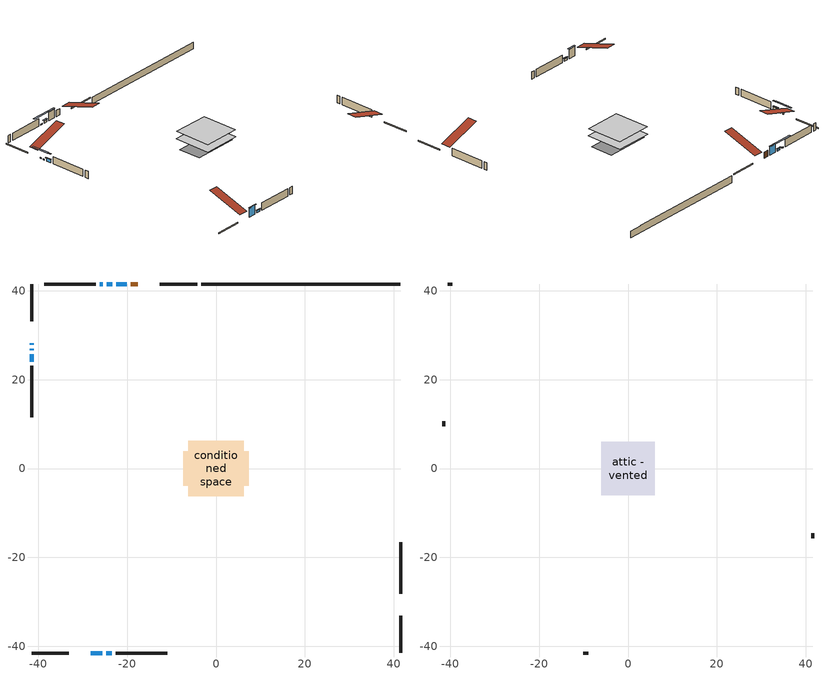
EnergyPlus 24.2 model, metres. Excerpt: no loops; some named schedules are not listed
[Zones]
conditioned space
 floor adiabatic (AdiabaticFloorConstruction): -6.22,-6.22 -6.22,6.22 6.22,6.22 6.22,-6.22 z0.77
 floor foundation (Slab1 construction): -7.32,-3.89 -7.32,3.89 7.32,3.89 7.32,-3.89 z-1.52
 floor foundation (Slab2 construction): -2.58,-2.58 -2.58,2.58 2.58,2.58 2.58,-2.58 z0
 wall outside (RimJoist1 construction): -4.22,41.51 -12.62,41.51 / -41.51,-41.51 -33.11,-41.51 / -41.51,41.51 -41.51,33.11 / 41.51,-41.51 41.51,-33.11 z0.77:1.07
 wall outside (AdiabaticWallConstruction 1): -17.58,41.51 -19.14,41.51 z0.77:2.8
 wall outside (AdiabaticWallConstruction): -20.06,41.51 -22.46,41.51 z0.77:3.64; -41.51,28.15 -41.51,27.86 / -41.51,26.94 -41.51,26.64 / -25.53,41.51 -26.12,41.51 z0.77:1.12; -23.39,41.51 -24.61,41.51 / -24.65,-41.51 -23.43,-41.51 z0.77:1.49; -28.15,-41.51 -25.58,-41.51 z0.77:3.84; -41.51,25.72 -41.51,24 z0.77:1.8
 wall outside (Wall1 construction): -27.04,41.51 -38.6,41.51 / -22.51,-41.51 -10.94,-41.51 / -41.51,23.07 -41.51,11.51 / 41.51,-28.15 41.51,-16.59 z0.77:3.21
 wall foundation (FoundationWall1 construction): -3.29,41.51,-1.52 -3.29,41.51,0.77 37.03,41.51,0.77 37.03,41.51,0.68 41.51,41.51,0.68 41.51,41.51,-1.52
 window (WindowConstruction): -20.07,41.51 -22.46,41.51 z0.77:3.64
 window (WindowConstruction 6): -41.51,28.15 -41.51,27.86 z0.77:1.11
 window (WindowConstruction 7): -41.51,26.93 -41.51,26.64 z0.77:1.11
 window (WindowConstruction 1): -23.39,41.51 -24.61,41.51 z0.77:1.49
 window (WindowConstruction 2): -28.15,-41.51 -25.58,-41.51 z0.77:3.84
 window (WindowConstruction 3): -24.65,-41.51 -23.43,-41.51 z0.77:1.49
 window (WindowConstruction 4): -41.51,25.71 -41.51,24 z0.77:1.79
 window (WindowConstruction 5): -25.54,41.51 -26.11,41.51 z0.77:1.11
 door (Door): -17.59,41.51 -19.14,41.51 z0.77:2.8
 ceiling adiabatic (AdiabaticFloorConstruction): 6.22,-6.22 6.22,6.22 -6.22,6.22 -6.22,-6.22 z0.77
attic - vented
 floor to conditioned space (Floor1 construction Reversed): -6.05,-6.05 -6.05,6.05 6.05,6.05 6.05,-6.05 z3.21
 wall outside (Wall2 construction): -39.53,41.51 -40.58,41.51 / -10.02,-41.51 -8.96,-41.51 / -41.51,10.58 -41.51,9.53 / 41.51,-15.66 41.51,-14.61 z0.77:3.21
 roof outside (Roof1 construction): -16.66,41.51,3.21 -16.66,29.74,7.13 -13.55,29.74,7.13 -13.55,41.51,3.21; -29.08,-41.51,3.21 -29.08,-29.74,7.13 -32.18,-29.74,7.13 -32.18,-41.51,3.21; -41.51,29.08,3.21 -29.74,29.08,7.13 -29.74,32.18,7.13 -41.51,32.18,3.21; 41.51,-29.08,3.21 29.74,-29.08,7.13 29.74,-32.18,7.13 41.51,-32.18,3.21
shading: -22.67,41.51 -19.86,41.51 -19.86,41.92 -22.67,41.92 z3.84; -41.51,25.13 -41.51,30.88 -41.92,30.88 -41.92,25.13 z3.85; -41.51,23.91 -41.51,29.66 -41.92,29.66 -41.92,23.91 z3.85; -24.81,41.51 -23.19,41.51 -23.19,41.92 -24.81,41.92 z1.69; -25.38,-41.51 -28.35,-41.51 -28.35,-41.92 -25.38,-41.92 z4.04; -23.23,-41.51 -24.85,-41.51 -24.85,-41.92 -23.23,-41.92 z1.69; -41.51,23.8 -41.51,25.92 -41.92,25.92 -41.92,23.8 z2; -28.84,41.51 -22.81,41.51 -22.81,41.92 -28.84,41.92 z3.85
[Building]
Building 1: Terrain=Suburbs
[Site:Location]
Winnipeg Intl AP_MB: Latitude {deg}=49.91; Longitude {deg}=-97.24; Time Zone {hr}=-6; Elevation {m}=239; Keep Site Location Information=Yes
[Site:GroundTemperature:Shallow]
-2.46526, -5.11642, -5.32873, -4.07063, 0.979979, 6.00706, 10.3653, 13.1261, 13.3606, 11.1152, 6.8681, 1.99523
[Site:WaterMainsTemperature]
Calculation Method=Schedule; Temperature Schedule=mains temperature schedule
[Material] Roughness=Rough; Thermal Absorptance=0.9
Name | Thickness {m} | Conductivity {W/m-K} | Density {kg/m3} | Specific Heat {J/kg-K} | Solar Absorptance | Visible Absorptance
asphalt or fiberglass shingles | 0.00635 | 0.162714 | 1121.4 | 1465.45 | 0.84 | 0.84
ceiling loosefill ins | 0.169333 | 0.0480833 | 16.02 | 1046.75 | 0.7 | 0.7
ceiling stud and cavity | 0.1397 | 0.0888434 | 65.682 | 1177.47 | 0.7 | 0.7
concrete 4.0 in. | 0.1016 | 1.803125 | 2242.8 | 837.4 | 0.7 | 0.7
concrete 8.0 in. | 0.2032 | 1.803125 | 2242.8 | 837.4 | 0.7 | 0.7
door material | 0.04445 | 0.053851 | 512.64 | 1214.23 | 0.7 | 0.7
exterior vertical ins | 0.0125472 | 0.029427 | 32.04 | 1214.23 | 0.7 | 0.7
floor covering | 0.0127 | 0.0433444 | 54.468 | 1339.84 | 0.6 | 0.6
floor rigid ins; wall rigid ins 1 | 0.512978 | 0.029427 | 32.04 | 1214.23 | 0.7 | 0.7
floor stud and cavity | 0.1397 | 1.75129 | 37.0049 | 1207.88 | 0.7 | 0.7
furniture material conditioned space 1 | 0.1524 | 0.115458 | 640.8 | 1214.23 | 0.6 | 0.6
gypsum board | 0.0127 | 0.160291 | 801 | 837.4 | 0.6 | 0.6
gypsum board 1 | 0.0127 | 0.160291 | 801 | 837.4 | 0.7 | 0.7
osb sheathing 0.5 in. | 0.0127 | 0.115458 | 512.64 | 1214.23 | 0.7 | 0.7
osb sheathing 0.75 in. | 0.01905 | 0.115458 | 512.64 | 1214.23 | 0.7 | 0.7
osb sheathing 2.0 in. | 0.0508 | 0.115458 | 512.64 | 1214.23 | 0.7 | 0.7
rim joist stud and cavity | 0.0508 | 0.0290657 | 125.044 | 1163.47 | 0.6 | 0.6
wall rigid ins | 0.051816 | 0.029427 | 32.04 | 1214.23 | 0.7 | 0.7
wall stud and cavity | 0.1397 | 0.211572 | 139.0536 | 1170.24 | 0.7 | 0.7
wall stud and cavity 1 | 0.0889 | 6.1454 | 50.32683 | 1063.81 | 0.6 | 0.6
wall stud and cavity 2 | 0.0889 | 0.380278 | 52.3479 | 1209.89 | 0.7 | 0.7
wall stud and cavity 3 | 0.0889 | 0.391764 | 83.0341 | 1211.67 | 0.7 | 0.7
wood siding | 0.0254 | 0.102417 | 544.68 | 1172.36 | 0.4 | 0.4
wood siding 1 | 0.00254 | 0.102417 | 544.68 | 1172.36 | 0.4 | 0.4
wood siding 2; wood siding 3; wood siding 4 | 0.0254 | 0.102417 | 544.68 | 1172.36 | 0.7 | 0.7
[WindowMaterial:SimpleGlazingSystem]
Name | U-Factor {W/m2-K} | Solar Heat Gain Coefficient
WindowMaterial | 2.08439 | 0.64
WindowMaterial 1 | 2.5903 | 0.55
WindowMaterial 2 | 2.07588 | 0.64
WindowMaterial 3 | 3.281884 | 0.64
WindowMaterial 4 | 3.24952 | 0.43
WindowMaterial 5 | 3.07123 | 0.43
[Construction]
AdiabaticFloorConstruction: floor stud and cavity, floor rigid ins, osb sheathing 0.75 in., floor covering
AdiabaticWallConstruction: wood siding 3, wall rigid ins 1, wall stud and cavity 2, gypsum board
AdiabaticWallConstruction 1: wood siding 4, wall rigid ins 1, wall stud and cavity 2, gypsum board
Door: door material
Floor1 construction Reversed: gypsum board, ceiling stud and cavity, ceiling loosefill ins
FoundationWall1 construction: concrete 8.0 in., gypsum board 1
furniture construction conditioned space 1: furniture material conditioned space 1
PartitionWallConstruction: gypsum board, wall stud and cavity 3, gypsum board
RimJoist1 construction: wood siding 2, osb sheathing 2.0 in., rim joist stud and cavity
Roof1 construction: asphalt or fiberglass shingles
Slab1 construction; Slab2 construction: concrete 4.0 in.
Wall1 construction: wood siding, wall rigid ins, osb sheathing 0.5 in., wall stud and cavity, gypsum board
Wall2 construction: wood siding 1, wall stud and cavity 1
WindowConstruction: WindowMaterial
WindowConstruction 1; WindowConstruction 3: WindowMaterial 1
WindowConstruction 2: WindowMaterial 2
WindowConstruction 4: WindowMaterial 3
WindowConstruction 5; WindowConstruction 6: WindowMaterial 4
WindowConstruction 7: WindowMaterial 5
[Zone] Multiplier=1; Part of Total Floor Area=Yes
Name | Volume {m3}
attic - vented | 93.1973
conditioned space | 671.6
[Space]
Name | Zone | Volume {m3}
attic - vented 1 | attic - vented | 93.1973
conditioned space 1 | conditioned space | 671.6
[ZoneInfiltration:EffectiveLeakageArea]
infil attic - vented 1: Zone or Space=attic - vented 1; Schedule=Always On Discrete; Effective Air Leakage Area {cm2}=4874.33; Stack Coefficient=0.000442574; Wind Coefficient=1.42139e-05
[ZoneMixing]
whole house fan mix: Zone or Space=attic - vented; Schedule=Always On Continuous; Design Flow Rate Calculation Method=Flow/Zone; Design Flow Rate {m3/s}=0; Source Zone or Space=conditioned space
[SurfaceProperty:ExposedFoundationPerimeter] Exposed Perimeter Calculation Method=TotalExposedPerimeter
Name | Total Exposed Perimeter {m}
Slab1 | 44.806
Slab2 | 14.63
[InternalMass] Zone or ZoneList=conditioned space; Space or SpaceList=conditioned space 1
Name | Construction | Surface Area {m2}
furniture mass conditioned space 1 | furniture construction conditioned space 1 | 118.064
partition wall mass | PartitionWallConstruction | 295.159
[Lights]
interior lighting: Zone or ZoneList or Space or SpaceList=conditioned space 1; Schedule=interior lighting schedule; Design Level Calculation Method=LightingLevel; Lighting Level {W}=343.2; Return Air Fraction=0; Fraction Radiant=0.6; Fraction Visible=0.2; Fraction Replaceable=1
[People]
occupants: Zone or ZoneList or Space or SpaceList=conditioned space 1; Number of People Schedule=occupants schedule; Number of People Calculation Method=People; Number of People=3; Fraction Radiant=0.314171; Sensible Heat Fraction=0.56303; Activity Level Schedule=occupants activity schedule; Carbon Dioxide Generation Rate {m3/s-W}=0; Enable ASHRAE 55 Comfort Warnings=No; Mean Radiant Temperature Calculation Type=EnclosureAveraged
[ElectricEquipment] Zone or ZoneList or Space or SpaceList=conditioned space 1; Design Level Calculation Method=EquipmentLevel
Name | Schedule | Design Level {W} | Fraction Latent | Fraction Radiant | Fraction Lost
clothes dryer | clothes dryer schedule | 140.772 | 0.015 | 0.081 | 0.85
clothes washer | clothes washer schedule | 32.1985 | 0.03 | 0.162 | 0.7
cooking range | cooking range schedule | 215.147 | 0.08 | 0.432 | 0.2
dishwasher | dishwasher schedule | 66.8632 | 0.3 | 0.18 | 0.4
fridge | fridge schedule | 72.9452 | 0 | 0.6 | 0
mech vent house fan | mech vent house fan schedule | 14.2 | 0 | 0 | 1
mech vent house fan cfis | mech vent house fan cfis schedule | 0 | 0 | 0 | 0
misc plug loads | misc plug loads schedule | 494.7 | 0.045 | 0.513 | 0.1
whole house fan | Always On Discrete | 0 | 0 | 0 | 1
[OtherEquipment] Zone or ZoneList or Space or SpaceList=conditioned space 1; Design Level Calculation Method=EquipmentLevel
Name | Fuel Type | Schedule | Design Level {W} | Fraction Latent | Fraction Radiant | Fraction Lost
clothes dryer 1 | Electricity | clothes dryer schedule | 0 | 0.015 | 0.081 | 0.85
cooking range 1 | Electricity | cooking range schedule | 0 | 0.08 | 0.432 | 0.2
general water use latent | None | general water use schedule | 62.594 | 1 | 0 | 0
general water use sensible | None | general water use schedule | -61.6891 | 0 | 0.6 | 0
mech vent house fan latent load | None | Always On Discrete | 0 | 1 | 0 | 0
mech vent house fan sensible load | None | Always On Discrete | 0 | 0 | 0 | 0
water heater energy adjustment1 | Electricity | Always On Discrete | 0.01 | 0 | 0 | 1
[ZoneInfiltration:DesignFlowRate] Zone or ZoneList or Space or SpaceList=conditioned space 1; Schedule=Always On Discrete; Design Flow Rate Calculation Method=Flow/Zone; Design Flow Rate {m3/s}=0
infil flow; natural vent flow; whole house fan flow
[AvailabilityManager:Scheduled]
central ac and furnace airloop Availability Manager: Schedule=Always On Discrete
[Foundation:Kiva] Initial Indoor Air Temperature {C}=21; Wall Depth Below Slab {m}=0.2032
Name | Wall Height Above Grade {m} | Custom Block Material Name 1 | Custom Block Depth 1 {m} | Custom Block X Position 1 {m} | Custom Block Z Position 1 {m}
Foundation Kiva 1 | 0.769986 | exterior vertical ins | 2.28999 | 0.2159 | 0
Foundation Kiva 2 | 0.1016
[Foundation:Kiva:Settings]
Soil Conductivity {W/m-K}=0.849921; Soil Density {kg/m3}=1842.3; Soil Specific Heat {J/kg-K}=418.7; Ground Solar Absorptivity=0.9; Ground Thermal Absorptivity=0.9; Ground Surface Roughness {m}=0.03; Far-Field Width {m}=40; Deep-Ground Boundary Condition=ZeroFlux; Deep-Ground Depth {m}=40; Minimum Cell Dimension {m}=0.2; Maximum Cell Growth Coefficient=3; Simulation Timestep=Timestep
[Exterior:Lights]
exterior lighting: Schedule=exterior lighting schedule; Design Level {W}=75.6
[EnergyManagementSystem:GlobalVariable]
central_ac_and_furnace_airloop_Fan_RTF
infil_program_Qfan
infil_program_Qinf
natural_vent_program_Qnv
natural_vent_program_Qwhf
[EnergyManagementSystem:Sensor]
Name | Output:Variable or Output:Meter Index Key | Output:Variable or Output:Meter
airflow_gain | infil flow | Infiltration Sensible Heat Gain Energy
airflow_gain_1 | natural vent flow | Infiltration Sensible Heat Gain Energy
airflow_gain_2 | whole house fan flow | Infiltration Sensible Heat Gain Energy
airflow_loss | infil flow | Infiltration Sensible Heat Loss Energy
airflow_loss_1 | natural vent flow | Infiltration Sensible Heat Loss Energy
airflow_loss_2 | whole house fan flow | Infiltration Sensible Heat Loss Energy
clg_load_cond |  | Cooling:EnergyTransfer:Zone:CONDITIONED SPACE
clg_sp_s; clg_sp_s_1 | cooling setpoint | Schedule Value
clothes_dryer_exhaust_0_sch_s | clothes dryer exhaust 0 schedule | Schedule Value
cool_season | cooling season schedule | Schedule Value
htg_load_cond |  | Heating:EnergyTransfer:Zone:CONDITIONED SPACE
htg_sp_s; htg_sp_s_1 | heating setpoint | Schedule Value
ig_ee_conv | clothes dryer | Electric Equipment Convective Heating Energy
ig_ee_conv_2 | cooking range | Electric Equipment Convective Heating Energy
ig_ee_conv_4 | fridge | Electric Equipment Convective Heating Energy
ig_ee_conv_5 | misc plug loads | Electric Equipment Convective Heating Energy
ig_ee_conv_6 | whole house fan | Electric Equipment Convective Heating Energy
ig_ee_rad | clothes dryer | Electric Equipment Radiant Heating Energy
ig_ee_rad_2 | cooking range | Electric Equipment Radiant Heating Energy
ig_ee_rad_4 | fridge | Electric Equipment Radiant Heating Energy
ig_ee_rad_5 | misc plug loads | Electric Equipment Radiant Heating Energy
ig_ee_rad_6 | whole house fan | Electric Equipment Radiant Heating Energy
ig_lgt_conv | interior lighting | Lights Convective Heating Energy
ig_lgt_rad | interior lighting | Lights Radiant Heating Energy
ig_lgt_vis | interior lighting | Lights Visible Radiation Heating Energy
ig_oe_conv | clothes dryer 1 | Other Equipment Convective Heating Energy
ig_oe_conv_1 | cooking range 1 | Other Equipment Convective Heating Energy
ig_oe_conv_2 | general water use latent | Other Equipment Convective Heating Energy
ig_oe_conv_3 | general water use sensible | Other Equipment Convective Heating Energy
ig_oe_conv_4 | water heater energy adjustment1 | Other Equipment Convective Heating Energy
ig_oe_rad | clothes dryer 1 | Other Equipment Radiant Heating Energy
ig_oe_rad_1 | cooking range 1 | Other Equipment Radiant Heating Energy
ig_oe_rad_2 | general water use latent | Other Equipment Radiant Heating Energy
ig_oe_rad_3 | general water use sensible | Other Equipment Radiant Heating Energy
ig_oe_rad_4 | water heater energy adjustment1 | Other Equipment Radiant Heating Energy
ig_ppl_conv | occupants | People Convective Heating Energy
ig_ppl_rad | occupants | People Radiant Heating Energy
im_conv | furniture mass conditioned space 1 | Surface Inside Face Convection Heat Gain Energy
im_conv_1 | partition wall mass | Surface Inside Face Convection Heat Gain Energy
im_ig | furniture mass conditioned space 1 | Surface Inside Face Internal Gains Radiation Heat Gain Energy
im_ig_1 | partition wall mass | Surface Inside Face Internal Gains Radiation Heat Gain Energy
im_lgt | furniture mass conditioned space 1 | Surface Inside Face Lights Radiation Heat Gain Energy
im_lgt_1 | partition wall mass | Surface Inside Face Lights Radiation Heat Gain Energy
im_sol | furniture mass conditioned space 1 | Surface Inside Face Solar Radiation Heat Gain Energy
im_sol_1 | partition wall mass | Surface Inside Face Solar Radiation Heat Gain Energy
im_surf | furniture mass conditioned space 1 | Surface Inside Face Net Surface Thermal Radiation Heat Gain Energy
im_surf_1 | partition wall mass | Surface Inside Face Net Surface Thermal Radiation Heat Gain Energy
mv_conv | mech vent house fan | Electric Equipment Convective Heating Energy
mv_conv_1 | mech vent house fan cfis | Electric Equipment Convective Heating Energy
mv_conv_2 | mech vent house fan latent load | Other Equipment Convective Heating Energy
mv_conv_3 | mech vent house fan sensible load | Other Equipment Convective Heating Energy
mv_rad | mech vent house fan | Electric Equipment Radiant Heating Energy
mv_rad_1 | mech vent house fan cfis | Electric Equipment Radiant Heating Energy
mv_rad_2 | mech vent house fan latent load | Other Equipment Radiant Heating Energy
mv_rad_3 | mech vent house fan sensible load | Other Equipment Radiant Heating Energy
natural_vent_s | natural vent schedule | Schedule Value
out_pb_s |  | Site Outdoor Air Barometric Pressure
out_wt_s |  | Site Outdoor Air Humidity Ratio
site_vw_s |  | Site Wind Speed
ss_back_out | Window1 | Surface Window Shortwave from Zone Back Out Window Heat Transfer Rate
ss_back_out_1 | Window11 | Surface Window Shortwave from Zone Back Out Window Heat Transfer Rate
ss_back_out_2 | Window12 | Surface Window Shortwave from Zone Back Out Window Heat Transfer Rate
ss_back_out_3 | Window2 | Surface Window Shortwave from Zone Back Out Window Heat Transfer Rate
ss_back_out_4 | Window4 | Surface Window Shortwave from Zone Back Out Window Heat Transfer Rate
ss_back_out_5 | Window5 | Surface Window Shortwave from Zone Back Out Window Heat Transfer Rate
ss_back_out_6 | Window7 | Surface Window Shortwave from Zone Back Out Window Heat Transfer Rate
ss_back_out_7 | Window9 | Surface Window Shortwave from Zone Back Out Window Heat Transfer Rate
ss_conv | Door1 | Surface Inside Face Convection Heat Gain Energy
ss_conv_1 | Window1 | Surface Inside Face Convection Heat Gain Energy
ss_conv_2 | Window11 | Surface Inside Face Convection Heat Gain Energy
ss_conv_3 | Window12 | Surface Inside Face Convection Heat Gain Energy
ss_conv_4 | Window2 | Surface Inside Face Convection Heat Gain Energy
ss_conv_5 | Window4 | Surface Inside Face Convection Heat Gain Energy
ss_conv_6 | Window5 | Surface Inside Face Convection Heat Gain Energy
ss_conv_7 | Window7 | Surface Inside Face Convection Heat Gain Energy
ss_conv_8 | Window9 | Surface Inside Face Convection Heat Gain Energy
ss_ig | Door1 | Surface Inside Face Internal Gains Radiation Heat Gain Energy
ss_ig_1 | Window1 | Surface Inside Face Internal Gains Radiation Heat Gain Energy
ss_ig_2 | Window11 | Surface Inside Face Internal Gains Radiation Heat Gain Energy
ss_ig_3 | Window12 | Surface Inside Face Internal Gains Radiation Heat Gain Energy
ss_ig_4 | Window2 | Surface Inside Face Internal Gains Radiation Heat Gain Energy
ss_ig_5 | Window4 | Surface Inside Face Internal Gains Radiation Heat Gain Energy
ss_ig_6 | Window5 | Surface Inside Face Internal Gains Radiation Heat Gain Energy
ss_ig_7 | Window7 | Surface Inside Face Internal Gains Radiation Heat Gain Energy
ss_ig_8 | Window9 | Surface Inside Face Internal Gains Radiation Heat Gain Energy
ss_lgt | Door1 | Surface Inside Face Lights Radiation Heat Gain Energy
ss_sol | Door1 | Surface Inside Face Solar Radiation Heat Gain Energy
ss_surf | Door1 | Surface Inside Face Net Surface Thermal Radiation Heat Gain Energy
ss_surf_1 | Window1 | Surface Inside Face Net Surface Thermal Radiation Heat Gain Energy
ss_surf_2 | Window11 | Surface Inside Face Net Surface Thermal Radiation Heat Gain Energy
ss_surf_3 | Window12 | Surface Inside Face Net Surface Thermal Radiation Heat Gain Energy
ss_surf_4 | Window2 | Surface Inside Face Net Surface Thermal Radiation Heat Gain Energy
ss_surf_5 | Window4 | Surface Inside Face Net Surface Thermal Radiation Heat Gain Energy
ss_surf_6 | Window5 | Surface Inside Face Net Surface Thermal Radiation Heat Gain Energy
ss_surf_7 | Window7 | Surface Inside Face Net Surface Thermal Radiation Heat Gain Energy
ss_surf_8 | Window9 | Surface Inside Face Net Surface Thermal Radiation Heat Gain Energy
ss_trans_in | Window1 | Surface Window Transmitted Solar Radiation Rate
ss_trans_in_1 | Window11 | Surface Window Transmitted Solar Radiation Rate
ss_trans_in_2 | Window12 | Surface Window Transmitted Solar Radiation Rate
ss_trans_in_3 | Window2 | Surface Window Transmitted Solar Radiation Rate
ss_trans_in_4 | Window4 | Surface Window Transmitted Solar Radiation Rate
ss_trans_in_5 | Window5 | Surface Window Transmitted Solar Radiation Rate
ss_trans_in_6 | Window7 | Surface Window Transmitted Solar Radiation Rate
ss_trans_in_7 | Window9 | Surface Window Transmitted Solar Radiation Rate
ss_trans_out | Window1 | Surface Inside Face Initial Transmitted Diffuse Transmitted Out Window Solar Radiation Rate
ss_trans_out_1 | Window11 | Surface Inside Face Initial Transmitted Diffuse Transmitted Out Window Solar Radiation Rate
ss_trans_out_2 | Window12 | Surface Inside Face Initial Transmitted Diffuse Transmitted Out Window Solar Radiation Rate
ss_trans_out_3 | Window2 | Surface Inside Face Initial Transmitted Diffuse Transmitted Out Window Solar Radiation Rate
ss_trans_out_4 | Window4 | Surface Inside Face Initial Transmitted Diffuse Transmitted Out Window Solar Radiation Rate
ss_trans_out_5 | Window5 | Surface Inside Face Initial Transmitted Diffuse Transmitted Out Window Solar Radiation Rate
ss_trans_out_6 | Window7 | Surface Inside Face Initial Transmitted Diffuse Transmitted Out Window Solar Radiation Rate
ss_trans_out_7 | Window9 | Surface Inside Face Initial Transmitted Diffuse Transmitted Out Window Solar Radiation Rate
s_conv | Floor1 | Surface Inside Face Convection Heat Gain Energy
s_conv_1 | FoundationWall1 | Surface Inside Face Convection Heat Gain Energy
s_conv_10 | Wall1:0 | Surface Inside Face Convection Heat Gain Energy
s_conv_11 | Wall1:180 | Surface Inside Face Convection Heat Gain Energy
s_conv_12 | Wall1:270 | Surface Inside Face Convection Heat Gain Energy
s_conv_13 | Wall1:90 | Surface Inside Face Convection Heat Gain Energy
s_conv_2 | inferred conditioned ceiling | Surface Inside Face Convection Heat Gain Energy
s_conv_3 | inferred conditioned floor | Surface Inside Face Convection Heat Gain Energy
s_conv_4 | RimJoist1:0 | Surface Inside Face Convection Heat Gain Energy
s_conv_5 | RimJoist1:180 | Surface Inside Face Convection Heat Gain Energy
s_conv_6 | RimJoist1:270 | Surface Inside Face Convection Heat Gain Energy
s_conv_7 | RimJoist1:90 | Surface Inside Face Convection Heat Gain Energy
s_conv_8 | Slab1 | Surface Inside Face Convection Heat Gain Energy
s_conv_9 | Slab2 | Surface Inside Face Convection Heat Gain Energy
s_ig | Floor1 | Surface Inside Face Internal Gains Radiation Heat Gain Energy
s_ig_1 | FoundationWall1 | Surface Inside Face Internal Gains Radiation Heat Gain Energy
s_ig_10 | Wall1:0 | Surface Inside Face Internal Gains Radiation Heat Gain Energy
s_ig_11 | Wall1:180 | Surface Inside Face Internal Gains Radiation Heat Gain Energy
s_ig_12 | Wall1:270 | Surface Inside Face Internal Gains Radiation Heat Gain Energy
s_ig_13 | Wall1:90 | Surface Inside Face Internal Gains Radiation Heat Gain Energy
s_ig_2 | inferred conditioned ceiling | Surface Inside Face Internal Gains Radiation Heat Gain Energy
s_ig_3 | inferred conditioned floor | Surface Inside Face Internal Gains Radiation Heat Gain Energy
s_ig_4 | RimJoist1:0 | Surface Inside Face Internal Gains Radiation Heat Gain Energy
s_ig_5 | RimJoist1:180 | Surface Inside Face Internal Gains Radiation Heat Gain Energy
s_ig_6 | RimJoist1:270 | Surface Inside Face Internal Gains Radiation Heat Gain Energy
s_ig_7 | RimJoist1:90 | Surface Inside Face Internal Gains Radiation Heat Gain Energy
s_ig_8 | Slab1 | Surface Inside Face Internal Gains Radiation Heat Gain Energy
s_ig_9 | Slab2 | Surface Inside Face Internal Gains Radiation Heat Gain Energy
s_lgt | Floor1 | Surface Inside Face Lights Radiation Heat Gain Energy
s_lgt_1 | FoundationWall1 | Surface Inside Face Lights Radiation Heat Gain Energy
s_lgt_10 | Wall1:0 | Surface Inside Face Lights Radiation Heat Gain Energy
s_lgt_11 | Wall1:180 | Surface Inside Face Lights Radiation Heat Gain Energy
s_lgt_12 | Wall1:270 | Surface Inside Face Lights Radiation Heat Gain Energy
s_lgt_13 | Wall1:90 | Surface Inside Face Lights Radiation Heat Gain Energy
s_lgt_2 | inferred conditioned ceiling | Surface Inside Face Lights Radiation Heat Gain Energy
s_lgt_3 | inferred conditioned floor | Surface Inside Face Lights Radiation Heat Gain Energy
s_lgt_4 | RimJoist1:0 | Surface Inside Face Lights Radiation Heat Gain Energy
s_lgt_5 | RimJoist1:180 | Surface Inside Face Lights Radiation Heat Gain Energy
s_lgt_6 | RimJoist1:270 | Surface Inside Face Lights Radiation Heat Gain Energy
s_lgt_7 | RimJoist1:90 | Surface Inside Face Lights Radiation Heat Gain Energy
s_lgt_8 | Slab1 | Surface Inside Face Lights Radiation Heat Gain Energy
s_lgt_9 | Slab2 | Surface Inside Face Lights Radiation Heat Gain Energy
s_sol | Floor1 | Surface Inside Face Solar Radiation Heat Gain Energy
s_sol_1 | FoundationWall1 | Surface Inside Face Solar Radiation Heat Gain Energy
s_sol_10 | Wall1:0 | Surface Inside Face Solar Radiation Heat Gain Energy
s_sol_11 | Wall1:180 | Surface Inside Face Solar Radiation Heat Gain Energy
s_sol_12 | Wall1:270 | Surface Inside Face Solar Radiation Heat Gain Energy
s_sol_13 | Wall1:90 | Surface Inside Face Solar Radiation Heat Gain Energy
s_sol_2 | inferred conditioned ceiling | Surface Inside Face Solar Radiation Heat Gain Energy
s_sol_3 | inferred conditioned floor | Surface Inside Face Solar Radiation Heat Gain Energy
s_sol_4 | RimJoist1:0 | Surface Inside Face Solar Radiation Heat Gain Energy
s_sol_5 | RimJoist1:180 | Surface Inside Face Solar Radiation Heat Gain Energy
s_sol_6 | RimJoist1:270 | Surface Inside Face Solar Radiation Heat Gain Energy
s_sol_7 | RimJoist1:90 | Surface Inside Face Solar Radiation Heat Gain Energy
